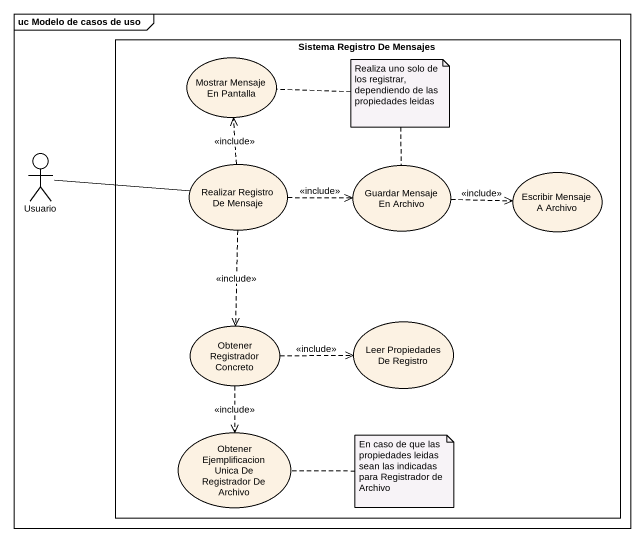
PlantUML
@startuml
mainframe uc Modelo de casos de uso
rectangle "Sistema Registro De Mensajes" as Sistema_Registro_De_Mensajes {
  usecase "Mostrar Mensaje En Pantalla" as Mostrar_Mensaje_En_Pantalla
  usecase "Realizar Registro De Mensaje" as Realizar_Registro_De_Mensaje
  usecase "Guardar Mensaje En Archivo" as Guardar_Mensaje_En_Archivo
  usecase "Escribir Mensaje A Archivo" as Escribir_Mensaje_A_Archivo
  usecase "Obtener Registrador Concreto" as Obtener_Registrador_Concreto
  usecase "Leer Propiedades De Registro" as Leer_Propiedades_De_Registro
  usecase "Obtener Ejemplificacion Unica De Registrador De Archivo" as Obtener_Ejemplificacion
}
actor Usuario
Usuario -right- Realizar_Registro_De_Mensaje
Realizar_Registro_De_Mensaje .up.> Mostrar_Mensaje_En_Pantalla : <<include>>
Realizar_Registro_De_Mensaje .right.> Guardar_Mensaje_En_Archivo : <<include>>
Realizar_Registro_De_Mensaje ..> Obtener_Registrador_Concreto : <<include>>
Guardar_Mensaje_En_Archivo .right.> Escribir_Mensaje_A_Archivo : <<include>>
Obtener_Registrador_Concreto .right.> Leer_Propiedades_De_Registro : <<include>>
Obtener_Registrador_Concreto ..> Obtener_Ejemplificacion : <<include>>
note as N1
  Realiza uno solo de los registrar, dependiendo de las propiedades leidas
end note
N1 .. Mostrar_Mensaje_En_Pantalla
N1 .. Guardar_Mensaje_En_Archivo
note right of Obtener_Ejemplificacion : En caso de que las propiedades leidas sean las indicadas para Registrador de Archivo
@enduml
